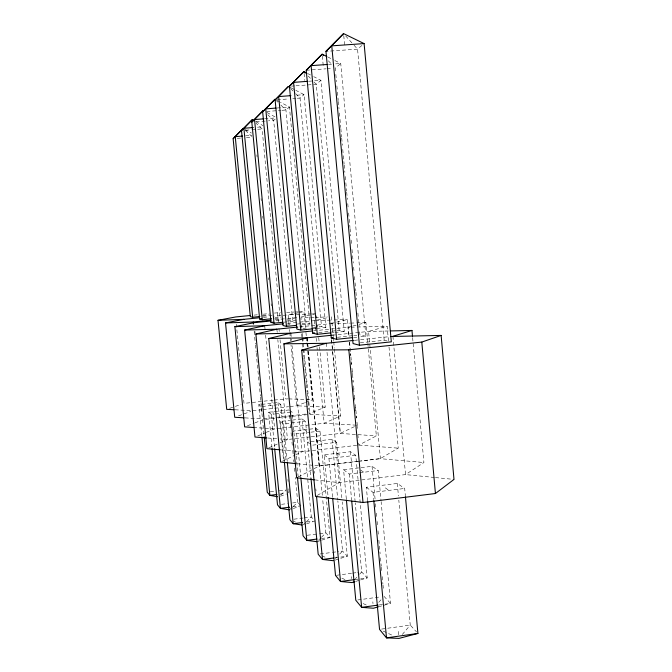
<?xml version="1.0" encoding="UTF-8"?>
<svg xmlns="http://www.w3.org/2000/svg" width="672" height="672" viewBox="0 0 672 672"><rect width="100%" height="100%" fill="white"/><g stroke="black" fill="none" stroke-linecap="round" stroke-linejoin="round"><path stroke-width="0.5" stroke-dasharray="3.36 2.52" d="M402.301 634.486L410.248 625.086L398.815 500.128M378.739 602.314L381.394 599.348M355.412 578.777L356.798 577.256M359.587 574.224L361.679 571.939L355.253 502.95M335.437 558.482L336.865 556.996M339.713 554.03L342.56 551.057L337.856 500.909M318.52 540.246L320.72 538.037M321.46 537.298L325.861 532.888L322.703 499.464M305.726 522.421L302.929 525.134L305.71 524.168M306.432 521.741L311.321 517.003L302.022 418.975L292.244 420.092M292.463 507.125L289.456 509.872L292.32 508.855M293.21 506.444L297.721 502.32L295.344 477.414M280.636 494.97L286.373 489.863M361.922 45.444L357.554 49.14L326.978 51.299M275.218 119.12L273.68 120.414L268.481 120.826M412.633 337.73L423.914 462.521L405.535 474.592L339.234 482.639L315.353 479.942M389.021 347.071L398.252 448.148L380.276 458.623L360.595 460.967M317.293 495.398L339.234 482.639L326.76 349.541M358.646 443.008L358.84 445.091L376.362 435.893L368.231 347.575M298.477 476.885L319.276 465.982L357.622 461.404M282.475 461.177L294.647 455.347M295.579 454.894L302.14 451.752L357.806 445.217M354.438 426.611L340.242 433.406L331.456 339.394M268.783 447.829L279.056 443.285M279.997 442.865L287.473 439.555L277.822 339.604M334.438 349.146L340.67 415.943L324.156 423.259L274.613 428.921L254.965 427.577M257.779 435.868L265.264 432.776M266.196 432.39L274.613 428.921L265.608 335.101M319.595 346.92L325.248 407.089L309.196 413.658L308.902 410.55M247.447 425.779L254.024 423.242M254.957 422.873L262.475 419.966M304.534 402.805L296.764 405.787L289.598 406.594M305.508 402.427L312.304 399.815L307.7 351.044M238.518 415.884L250.866 411.407M280.434 496.18L286.306 494.046M293.278 508.519L299.015 506.486M306.634 523.849L314.966 520.951M229.589 408.358L234.402 406.703M235.36 406.375L241.13 404.384M317.982 541.405L320.754 540.473M321.678 540.162L330.002 537.382L319.99 431.122L316 428.442L293.076 431.08L296.671 433.81L309.851 432.289M335.168 560.112L347.315 556.214L342.224 501.892M355.74 581.406L359.562 580.247M360.511 579.953L367.189 577.92L355.79 455.297L350.473 451.727L324.148 454.843L328.062 496.423M378.445 606.816L390.508 603.406L381.125 501.656M388.45 340.822L387.122 326.231L368.567 331.414L380.419 458.69L423.914 462.521M351.91 326.248L347.903 327.281L316.789 330.498M352.909 325.996L357.916 324.702M358.924 324.442L365.929 322.636L367.752 342.376M330.96 323.492L347.466 319.511L349.104 337.134M299.981 322.115L314.496 320.628L328.423 317.47M301.098 317.016L314.429 314.168M298.032 312.833L288.12 314.866L274.756 316.218M299.023 312.631L303.979 311.623L305.542 328.222M381.578 629.093L386.702 628.379M387.727 628.236L410.248 625.086L416.522 631.924M357.806 599.953L381.032 596.795M379.168 604.96L390.508 603.406L384.056 596.383L383.863 594.3M354.875 579.566L367.189 577.92L361.679 571.939L357.655 572.477M336.512 575.282L351.616 573.283M352.615 573.149L356.647 572.611M334.908 557.836L347.315 556.214L342.56 551.057L337.478 551.72M320.216 553.963L331.388 552.51M332.405 552.376L336.462 551.846M307.205 535.265L318.604 533.812M319.637 533.677L325.861 532.888L330.002 537.382L319.922 538.675M293.975 519.179L303.156 518.028M304.181 517.894L311.321 517.003L313.144 518.977M306.676 521.993L312.892 521.212M281.551 504.319L287.616 503.572M292.664 502.95L297.721 502.32L300.283 505.117M292.723 506.831L300.93 505.814M270.27 491.82L274.302 491.333M279.334 490.72L285.373 489.98M280.056 494.096L285.155 493.475M367.618 500.842L366.358 487.259L397.286 483.462L404.687 488.46L405.35 495.76M366.358 487.259L373.044 492.358L404.687 488.46M346.324 498.968L343.594 469.736L372.044 466.318L378.26 470.509L381.032 500.615M343.594 469.736L349.196 474.02L358.554 472.886M359.596 472.76L378.26 470.509M324.148 454.843L328.944 458.48L355.79 455.297M297.276 463.739L319.166 465.914L359.562 461.093M358.655 461.286L380.419 458.69M312.732 445.141L336.647 442.344L341.838 497.717M310.867 432.172L319.99 431.122M310.279 436.918L287.372 439.53L280.056 438.967M311.22 436.775L340.351 433.432L376.362 435.893M336.647 442.344L332.069 439.27L307.558 442.126L310.867 444.637M284.248 460.732L280.484 421.428L290.287 420.311M280.484 421.428L283.643 423.822L305.525 421.327L311.002 478.456M262.256 406.484L280.77 404.41L286.146 460.673M252.764 410.71L261.971 409.685M262.996 409.567L288.574 406.703M272 447.611L268.607 412.255L288.91 409.97M268.607 412.255L271.379 414.364L274.478 414.019M275.503 413.902L290.959 412.163M263.617 418.816L275.016 417.522M276.049 417.404L289.514 415.884M290.548 415.766L306.088 414.011M265.49 419.37L276.881 418.085M277.914 417.967L291.371 416.438M292.412 416.321L310.01 414.33L340.67 415.943M273.176 400.151L244.012 403.393L236.334 324.257M274.218 400.042L287.725 398.849M261.828 435.952L258.812 404.704L260.828 404.477M261.845 404.368L278.015 402.562L280.77 404.41M354.337 340.343L359.554 339.797M360.595 339.688L389.802 336.613M360.31 342.804L384.191 340.284L387.24 340.948M303.005 328.423L308.137 327.894M313.27 327.365L321.493 326.516L325.886 327.474L304.08 94.66L295.798 90.3M312.833 328.818L315.848 328.507M316.856 328.406L325.886 327.474M313.681 330.826L315.756 330.607M318.797 332.506L331.019 331.237M332.044 331.136L336.118 330.708M337.134 330.607L339.175 330.389L344.274 331.498L320.922 80.346L313.765 76.667M331.808 332.8L333.892 332.581M334.925 332.472L344.274 331.498M332.203 335.227L368.71 331.43L389.306 330.96M337.403 337.285L352.741 335.681M353.766 335.58L356.832 335.252M353.774 337.512L356.807 337.193M360.839 336.764L365.879 336.244L340.746 63.504L334.244 60.245M274.94 317.478L280.039 316.957L262.105 128.932L256.032 123.245M274.714 318.436L280.921 317.806M275.092 319.771L286.541 318.612M287.582 318.503L297.99 317.444M275.923 320.452L281.123 319.922M287.364 319.292L294.647 318.545M287.49 320.737L292.648 320.208L296.008 320.939M284.021 322.165L295.008 321.04M287.532 323.392L298.939 322.224M287.02 325.105L290.027 324.794M297.041 324.08L301.048 323.669M302.047 323.56L306.062 323.156L309.893 323.98L289.439 107.05L280.392 102.203M301.736 324.82L309.893 323.98M299.863 326.836L329.994 323.728M253.991 315.118L258.073 314.706M263.18 314.185L269.304 313.572M274.403 313.06L280.526 312.614M262.492 315.395L268.582 314.782M262.962 316.184L272.236 315.244L269.598 314.681M263.449 317.36L268.59 316.84M245.641 135.82L251.882 135.316M237.233 138.348L241.324 138.02M246.448 137.617L251.572 137.206M264.642 118.768L275.747 117.902M255.99 121.8L267.439 120.901M257.485 127.201L262.71 126.79M245.633 130.234L250.774 129.822M251.807 129.746L262.105 128.932M277.074 107.999L289.439 107.05L285.936 110.006L281.887 110.317M266.7 111.485L280.871 110.393M296.974 95.189L304.08 94.66L300.048 98.053L296.932 98.288M277.2 99.792L288.624 98.918M292.782 98.608L295.898 98.372M308.767 81.245L320.922 80.346L316.243 84.302L295.621 85.831M291.497 86.142L294.588 85.907M328.474 64.386L331.54 64.168M335.63 63.874L340.746 63.504L335.252 68.149L335.731 73.366M306.239 70.266L325.928 68.83M326.962 68.754L332.144 68.376M286.642 312.354L293.782 312.052M294.798 312.01L297.856 311.884M298.88 311.833L303.979 311.623M311.413 313.925L288.12 314.866L289.111 325.315M312.43 313.891L316.478 313.723M314.118 317.428L300.896 317.915L301.09 319.99M315.134 317.386L327.34 316.94M315.529 320.594L333.043 320.006M334.076 319.964L347.466 319.511M330.095 323.728L333.169 323.635M337.26 323.509L349.549 323.131M350.574 323.106L355.69 322.946M356.714 322.913L365.929 322.636M349.961 327.23L347.903 327.281L348.768 336.664M350.994 327.197L356.16 327.062M357.193 327.037L387.122 326.231M288.75 398.891L312.304 399.815M325.248 407.089L296.764 405.787L291.001 345.173M235.049 409.786L250.681 410.609M245.036 417.883L262.584 418.933M356.244 425.183L324.156 423.259L317.033 347.584M267.515 437.993L279.014 438.883M358.84 445.091L398.252 448.148M281.417 449.929L292.816 450.937M293.849 451.03L302.14 451.752L292.051 345.66M434.406 477.473L405.535 474.592L392.927 336.286M435.439 477.574L453.995 479.422M365.879 336.244L359.898 334.933L359.52 330.767M293.622 521.245L295.478 522.026M321.964 555.845L326.684 557.869M341.888 578.197L345.542 579.793M363.216 603.599L366.92 605.287M383.242 631.1L393.431 635.821M327.743 56.977L333.312 59.774M307.499 73.441L312.875 76.205M291.203 87.889L294.882 89.821M276.772 100.271L279.485 101.724M266.876 112.451L275.856 117.34M255.83 121.674L263.004 125.639M245.02 129.486L251.37 133.039M289.682 410.491L291.992 412.045L298.15 476.641M302.022 418.975L305.525 421.327M269.724 404.561L271.034 405.502M304.55 429.761L306.432 431.096M319.83 440.698L321.989 442.235M337.336 453.281L339.83 455.07M280.224 412.146L281.694 413.204M360.763 470.123L363.754 472.265M385.333 487.855L388.895 490.409M258.812 404.704L261.282 406.594M245.372 130.469L251.874 136.458M267.742 114.744L273.68 120.414L292.648 320.208M276.427 100.724L277.889 102.152M280.812 105.008L285.936 110.006L306.062 323.156M290.615 88.612L294.974 92.971M295.697 93.694L300.048 98.053L321.493 326.516M308.272 76.079L310.447 78.322M314.068 82.06L316.243 84.302L339.175 330.389M328.364 60.799L331.808 64.478M288.095 491.728L289.237 492.979M345.677 35.935L353.363 44.478M354.06 45.259L357.554 49.14L384.191 340.284M276.83 329.188L277.225 332.321M283.643 423.822L287.23 461.278M256.889 154.854L257.09 156.937M261.072 198.601L261.274 200.684M262.769 216.308L262.97 218.392M265.264 242.34L265.457 244.423M266.952 260.047L267.154 262.13M268.649 277.754L268.85 279.838M271.135 303.786L271.337 305.869M287.944 479.43L288.145 481.513M288.842 488.804L289.136 491.938M278.015 402.562L283.592 460.765M264.709 325.718L265.012 328.852M271.379 414.364L274.588 447.787M254.873 331.019L255.074 333.102M254.142 331.38L255.343 343.888M255.444 344.929L256.15 352.22M256.25 353.262L257.863 369.944M257.956 370.986L259.568 387.66M259.669 388.702L260.375 396.001M260.476 397.043L262.08 413.717M261.383 407.635L264.104 435.826M332.069 439.27L337.756 499.867M316.672 315.798L316.865 317.873M317.545 325.139L317.747 327.214M318.721 337.588L319.108 341.737M328.944 458.48L332.564 497.053M314.496 320.628L314.992 325.811M315.084 326.852L315.571 332.035M316.159 338.251L316.453 341.368M316 428.442L322.308 495.289M307.18 337.84L308.062 347.214M308.456 351.38L319.276 465.982M307.07 337.814L307.952 347.189M308.347 351.355L319.166 465.914M305.936 332.371L306.331 336.521M306.424 337.562L306.818 341.712M306.919 342.745L307.306 346.895M301.577 325.172L301.871 328.28M302.366 333.463L302.66 336.571M302.761 337.613L310.01 414.33M301.636 333.824L301.93 336.932M302.03 337.974L303.013 348.34M303.114 349.381L303.794 356.639M303.895 357.672L305.466 374.262M305.567 375.295L306.348 383.594M306.449 384.628L307.129 391.885M307.23 392.927L308.02 401.218M308.112 402.259L308.801 409.517M312.48 453.575L312.673 455.65M314.143 471.215L314.345 473.298M315.815 488.863L316.016 490.946M290.867 333.186L291.564 340.46M289.506 329.498L289.708 331.582M289.808 332.632L290.606 340.99M296.671 433.81L300.745 476.633M289.405 415.153L289.8 419.311M290.296 424.494L290.59 427.61M291.085 432.802L291.48 436.951M291.976 442.134L292.278 445.25M292.774 450.442L293.168 454.591M293.664 459.774L293.857 461.849M294.454 468.082L294.848 472.231M277.469 312.749L278.359 322.073M278.947 328.289L279.25 331.405M280.039 339.696L285.676 398.765M367.844 343.417L368.13 346.534M335.832 74.407L336.504 81.698M336.89 85.865L337.369 91.081M337.462 92.123L338.234 100.456M338.335 101.497L339.007 108.797M339.394 112.963L339.872 118.171M339.973 119.213L340.738 127.554M340.838 128.596L341.603 136.928M341.704 137.978L342.376 145.27M342.762 149.436L343.241 154.652M343.342 155.694L344.106 164.027M344.207 165.068L344.879 172.368M345.265 176.534L345.744 181.742M345.845 182.784L346.609 191.125M346.71 192.167L347.382 199.458M347.768 203.624L348.247 208.841M348.634 213.007L349.121 218.215M349.213 219.257L349.986 227.598M350.078 228.64L350.75 235.931M351.137 240.106L351.624 245.314M352.002 249.48L352.489 254.688M352.582 255.738L353.254 263.029M353.64 267.196L354.127 272.412M354.505 276.578L354.992 281.786M355.085 282.828L355.858 291.169M355.95 292.211L356.63 299.502M357.008 303.668L357.496 308.885M357.882 313.051L358.361 318.259M358.453 319.301L359.134 326.6M372.044 466.318L375.119 499.615M375.505 503.773L375.984 508.981M376.37 513.139L376.748 517.306M377.135 521.464L377.614 526.672M378 530.83L378.479 536.029M378.865 540.196L380.117 553.72M380.503 557.886L381.268 566.21M381.368 567.252L381.847 572.452M382.234 576.618L382.906 583.901M382.998 584.942L383.485 590.142M373.044 492.358L373.716 499.632M349.583 342.317L350.834 355.799M350.927 356.832L351.607 364.09M351.985 368.231L352.472 373.414M352.565 374.455L353.237 381.713M353.623 385.854L354.102 391.037M354.488 395.186L354.967 400.369M355.354 404.519L356.605 417.992M356.992 422.134L357.277 425.25M349.255 341.88L349.835 348.138M350.322 353.346L350.515 355.438M351.095 361.687L351.389 364.82M351.968 371.07L352.254 374.203M352.834 380.453L353.027 382.544M353.615 388.794L353.9 391.927M354.48 398.177L354.673 400.26M355.354 407.56L355.639 410.693M356.126 415.901L356.32 417.984M357 425.284L357.286 428.417M357.865 434.666L358.159 437.8M322.35 56.146L323.35 66.923M372.817 601.818L372.994 603.649M350.473 451.727L355.152 501.908M349.196 474.02L351.632 500.06M331.414 316.789L333.262 336.622M333.362 337.663L333.656 340.796M333.749 341.838L334.337 348.104M331.565 339.402L340.351 433.432M351.372 576.643L351.557 578.617M304.105 73.559L304.744 80.405M326.172 343.3L326.659 348.499M397.286 483.462L398.437 495.961M343.762 35.591L344.677 45.545M398.345 631.411L398.714 635.401"/><path stroke-width="1.01" d="M290.279 87.402L288.439 86.436L275.125 99.943L296.839 329.062L300.787 330.061L312.833 328.818M343.577 33.6L325.962 51.374L353.044 343.568L359.436 345.215L391.314 341.838L364.106 43.588L343.577 33.6L325.962 51.374M254.041 120.683L252.244 119.692L241.508 130.561L259.636 319.024L262.282 319.696L271.606 318.746M251.824 122.128L263.281 110.494L251.824 122.128L271.009 322.417L274.025 323.182L283.021 322.266M262.651 111.796L274.966 99.296L262.651 111.796L283.013 325.517L286.448 326.39L296.638 325.34M233.134 138.684L243.205 128.478L233.134 138.684L250.312 316.63L252.664 317.226L259.879 316.495M241.508 130.561L252.244 119.692M275.125 99.943L288.439 86.436M330.775 332.909L317.268 334.312L312.682 333.144L289.43 86.293L303.92 71.602L306.608 72.979M352.766 337.613L336.63 339.301L331.262 337.932L306.239 70.266L322.165 54.18L326.81 56.515M306.239 70.266L322.165 54.18L323.543 55.65M289.43 86.293L303.92 71.602L305.374 73.097M353.296 340.452L326.172 343.3L301.686 350.129L315.538 496.415L363.014 502.505L435.431 493.517L453.995 479.422L441.134 335.42L390.844 336.504M301.686 350.129L348.835 349.818L421.798 342.082L441.134 335.42M392.927 336.286L411.97 330.448L412.532 336.689M354.791 581.7L351.926 582.574L340.502 581.482L335.504 575.417L328.163 497.456M378.445 606.816L373.414 608.236L361.637 607.354L355.79 600.222L346.424 500.01M405.451 496.801L417.917 633.436L398.992 638.4L386.492 637.862L379.537 629.378L367.718 501.892M314.32 479.825L296.671 477.834L283.895 343.837L307.18 337.84M296.234 463.63L280.602 462.076L268.75 338.512L290.867 333.186L312.648 330.935M280.384 449.845L266.91 448.661L255.864 333.984L276.923 329.196M266.473 437.909L254.974 437.018L244.625 330.061L264.709 325.718L283.382 323.812M253.932 427.51L244.625 426.871L234.889 326.634L254.075 322.678L270.724 320.981M244.003 417.816L234.713 417.262L225.523 322.955L243.919 319.334L259.342 317.772M234.007 409.735L226.708 409.349L218.005 320.309L235.628 316.966L249.908 315.529M417.917 633.436L386.492 637.862L373.808 500.674M378.134 605.094L361.637 607.354L351.725 501.102M354.875 579.566L340.502 581.482L332.665 498.095M333.875 557.97L322.501 559.457L318.184 554.224L311.002 478.456M316.898 539.062L306.81 540.355L303.055 535.794L297.52 477.733M302.526 522.522L293.202 523.698L289.892 519.691L284.348 461.765M289.64 507.209L280.409 508.36L277.502 504.815L272.101 448.652M276.99 494.474L269.842 495.348L267.254 492.19L261.929 436.993M312.682 333.144L314.723 332.934M332.086 335.21L307.07 337.814L268.75 338.512M331.262 337.932L333.312 337.714M259.636 319.024L261.677 318.822M225.523 322.955L253.235 321.997L270.925 320.2M271.009 322.417L273.067 322.207M297.78 327.054L276.83 329.188L244.625 330.061M242.525 136.063L235.25 136.651L252.664 317.226M263.634 118.852L254.545 119.557L274.025 323.182M253.302 127.537L243.894 128.276L262.282 319.696M276.049 108.074L265.742 108.872L286.448 326.39M290.875 95.651L278.687 96.575L300.787 330.061M307.759 81.32L293.58 82.37L317.268 334.312M327.457 64.462L311.094 65.646L336.63 339.301M364.106 43.588L331.758 45.856L359.436 345.215M218.005 320.309L243.919 319.334M234.889 326.634L264.709 325.718M255.864 333.984L290.867 333.186M390.34 330.935L411.97 330.448M283.895 343.837L326.172 343.3M333.304 560.708L322.501 559.457L316.504 496.129M317.058 541.716L306.81 540.355L300.846 477.683M301.963 524.992L293.202 523.698L287.33 462.319M289.456 509.872L280.409 508.36L274.688 448.829M277.519 496.717L269.842 495.348L264.205 436.867M253.235 321.997L253.436 324.08M348.835 349.818L363.014 502.505M421.798 342.082L435.431 493.517"/></g></svg>
